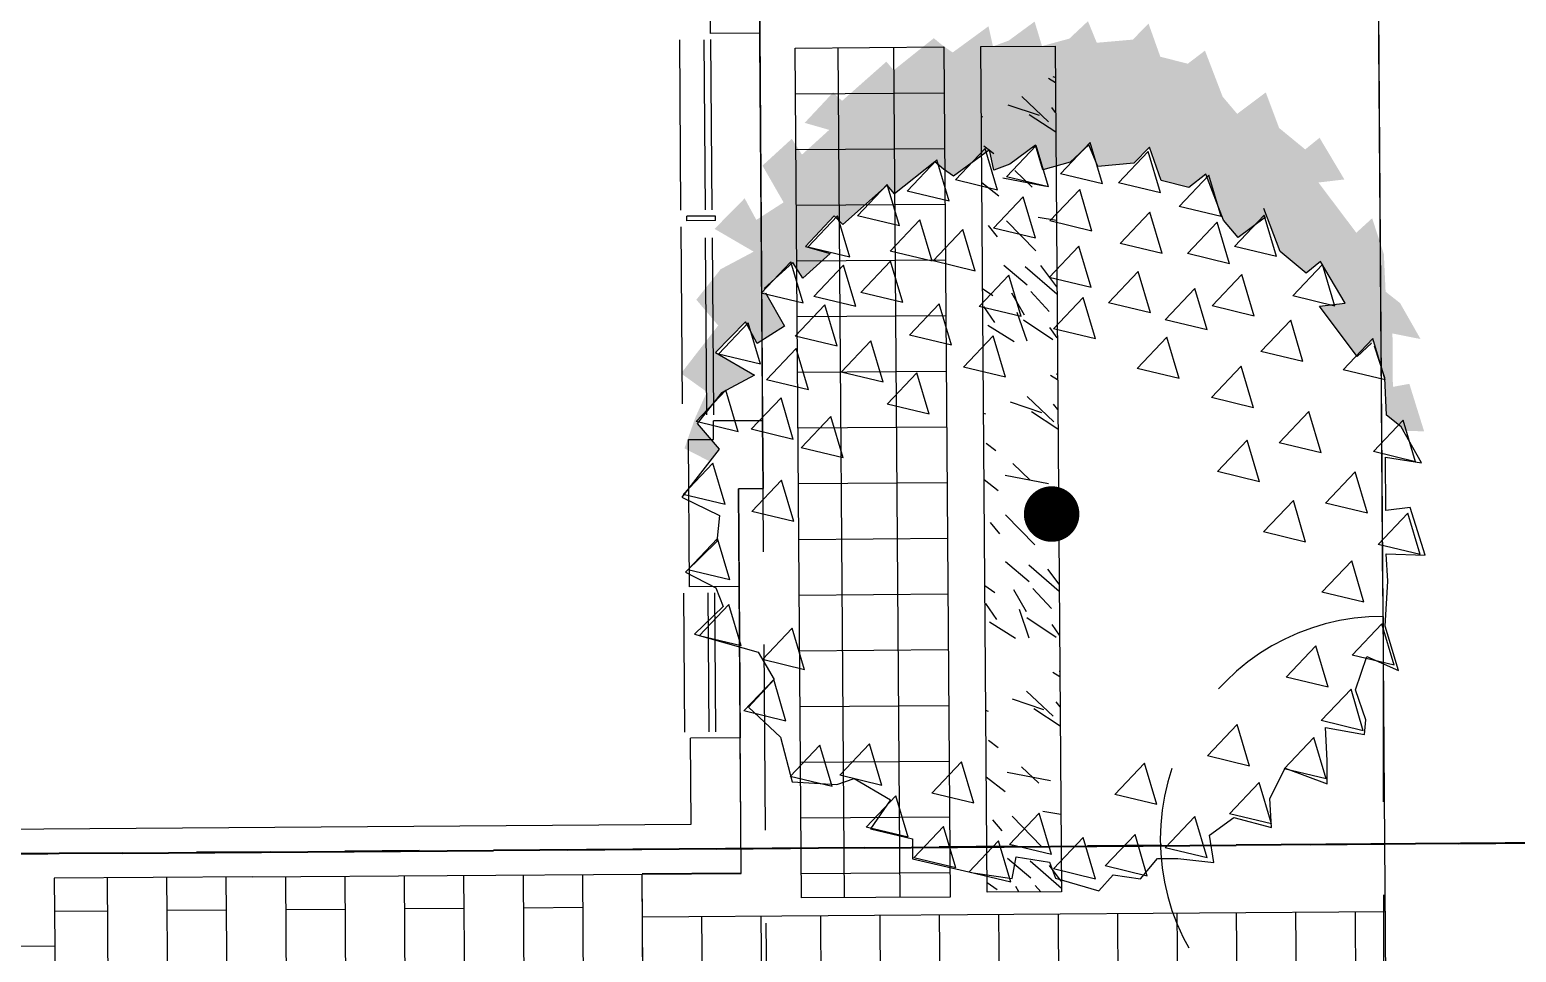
# Model space of a CAD drawing. Header units: feet. Extents: x 919634 to 928945, y 707022 to 708026.
# Drawn here: x 920767.68 to 920787.69, y 707432.88 to 707445.3 of the extents above; entities that cross this region are included whole.
import ezdxf

# ---------------------------------------------------------------- set-up
doc = ezdxf.new("R2010")
doc.units = ezdxf.units.FT
doc.header["$LTSCALE"] = 20
doc.header["$MEASUREMENT"] = 0
for name, pattern in [('HIDDEN2', [0.1875, 0.125, -0.0625]), ('Site Plan$0$HIDDEN2', [0.1875, 0.125, -0.0625]), ('Site Plan$0$PHANTOM2', [1.25, 0.625, -0.125, 0.125, -0.125, 0.125, -0.125])]:
    doc.linetypes.add(name, pattern=pattern)
for name, color, linetype in [('-u-site-utility clear zone', 252, 'HIDDEN2'), ('-u-site-xref', 7, 'Continuous'), ('LP-ANNO-LABL-SHRB', 2, 'Continuous'), ('LP-PATT-SHAR', 4, 'Continuous'), ('Site Plan$0$-u-site-bldg_interior', 252, 'Continuous'), ('Site Plan$0$SP-BLDG-ROOF ABOVE', 4, 'Site Plan$0$HIDDEN2'), ('Site Plan$0$SP-LOT PAVERS', 254, 'Continuous'), ('x-Villa6-LP Block$0$L-002', 253, 'Continuous'), ('x-Villa6-LP Block$0$LK-TREE-013M', 253, 'Continuous'), ('x-Villa6-LP Block$0$LK-TREE-050M', 253, 'Continuous'), ('x-Villa6-LP Block$0$LK-TREE-TRNK', 253, 'Continuous'), ('x-Villa6-LP Block$0$LP-PATT-SHAR', 253, 'Continuous'), ('x-Villa6-LP Block$0$LP-SHAR-BRDR-CONT', 253, 'Continuous'), ('x-Villa6-LP Block$0$LP-TREE', 253, 'Continuous')]:
    doc.layers.add(name, color=color, linetype=linetype)
for name, color, linetype, lineweight in [('Site Plan$0$SP-LOT LINES', 252, 'Site Plan$0$PHANTOM2', 40), ('Site Plan$0$SP-SIDEWALK', 2, 'Continuous', 25), ('SP-BUILDING-FOOTPRINT', 1, 'Continuous', 25)]:
    doc.layers.add(name, color=color, linetype=linetype, lineweight=lineweight)
doc.layers.add('x-Villa6-LP Block$0$LK-TREE-SHAD', color=253, linetype='Continuous', plot=False)
doc.layers.get('-u-site-xref').off()

# ---------------------------------------------------------------- blocks, each defined once
blk = doc.blocks.new('Site Plan')
at = {"layer": 'Site Plan$0$SP-LOT PAVERS', "extrusion": (7.49369476447442e-08, 5.42144940835011e-10, 0.9999999999999972)}
h = blk.add_hatch(dxfattribs=at)
h.set_pattern_fill('AR-B816', color=256, scale=0.1, angle=90.41450947818753)
h.set_pattern_definition([(90.41450947818744, (920784.488116951, 707355.9452311074), (-0.7999790645758793, -0.005787593653828087), []), (180.4145094781875, (920784.488116951, 707355.9452311074), (-0.7941914709220511, -0.8057666582297067), [0.8, -0.8])])
h.paths.add_polyline_path([(920775.9278774294, 707433.356966045), (920775.9237145875, 707433.9323668671), (920768.0072555449, 707433.8750938277), (920768.0499816461, 707427.9693601927), (920770.7165785279, 707427.9886521716), (920770.7214112872, 707427.3206480345), (920774.6379652458, 707427.3503375958), (920774.6331422512, 707428.0169868161), (920775.2997914716, 707428.0218098108), (920775.2949788242, 707428.6870287692), (920775.9616176974, 707428.6932820259), (920775.9568153976, 707429.3570707223), (920785.9565410856, 707429.429415551), (920785.9276031177, 707433.4293108738)])
at = {"layer": 'Site Plan$0$-u-site-bldg_interior', "extrusion": (7.493694764474419e-08, 5.421449408350157e-10, 0.9999999999999972)}
for p, q in [((920777.5084478662, 707445.2676373111, 2.078668061305971e-06), (920777.5462802991, 707440.0383216366, 2.078668061306022e-06)), ((920776.4258119445, 707445.1649463954, 2.159853166047826e-06), (920776.4423938018, 707442.8729508872, 2.159853166047849e-06)), ((920776.7539283577, 707445.1673202132, 2.135263836616844e-06), (920776.770510215, 707442.8753247049, 2.135263836616866e-06)), ((920776.8465045856, 707445.1679899727, 2.128326093570421e-06), (920776.8630864428, 707442.8759944644, 2.128326093570444e-06)), ((920776.911953078, 707442.7930124849, 2.124709165352305e-06), (920776.5263278288, 707442.7902226091, 2.153608256983105e-06)), ((920776.5267624918, 707442.7301421438, 2.153608256983105e-06), (920776.5263278288, 707442.7902226091, 2.153608256983105e-06)), ((920776.912387741, 707442.7329320196, 2.124709165352306e-06), (920776.5267624918, 707442.7301421438, 2.153608256983105e-06)), ((920776.912387741, 707442.7329320196, 2.124709165352306e-06), (920776.911953078, 707442.7930124849, 2.124709165352305e-06)), ((920776.4440342135, 707442.6462081169, 2.159853166047851e-06), (920776.4612715875, 707440.2636050507, 2.159853166047874e-06)), ((920776.7732343079, 707442.4987921824, 2.13526383661687e-06), (920776.7904716819, 707440.1161891161, 2.135263836616893e-06)), ((920776.8658105357, 707442.4994619419, 2.128326093570447e-06), (920776.8830479097, 707440.1168588756, 2.12832609357047e-06)), ((920777.5462802991, 707440.0383216366, 2.078668061306022e-06), (920776.8836507841, 707440.0335277232, 2.128326093570471e-06)), ((920776.479705097, 707437.7156654361, 2.159853167688018e-06), (920776.4932389434, 707435.8449753926, 2.159853167688036e-06)), ((920776.8078215102, 707437.7180392538, 2.135263838257036e-06), (920776.8213553566, 707435.8473492102, 2.135263838257054e-06)), ((920776.9003977381, 707437.7187090133, 2.128326095210613e-06), (920776.9139315845, 707435.8480189698, 2.128326095210631e-06)), ((920777.2290826169, 707437.8044224578, 2.103648984543711e-06), (920777.2438221908, 707435.7670701091, 2.103648986131506e-06)), ((920777.2438221818, 707435.767070109, 2.103648986803257e-06), (920776.5771730506, 707435.7622471149, 2.153608252612431e-06)), ((920776.585553723, 707434.6038410123, 2.153608254610246e-06), (920776.5771730506, 707435.7622471149, 2.153608252612431e-06)), ((920777.2522029546, 707434.6086640072, 2.103648981280952e-06), (920777.2438221818, 707435.767070109, 2.103648986803257e-06)), ((920733.5866800246, 707434.2927578609, 5.375981253886083e-06), (920776.585553723, 707434.6038410123, 2.153608254610246e-06)), ((920777.2570118096, 707433.9439735966, 2.10364897890802e-06), (920777.2522029546, 707434.6086640072, 2.103648981280952e-06)), ((920770.673852443, 707433.8943858002, 2.596997731478458e-06), (920768.0072555473, 707433.8750938278, 2.796834822483764e-06)), ((920768.0072555473, 707433.8750938278, 2.796834822483764e-06), (920768.0138298864, 707432.9663683757, 2.796834822483772e-06)), ((920770.673852443, 707433.8943858002, 2.596997731478458e-06), (920775.9237145903, 707433.932366867, 2.203568495365477e-06)), ((920777.2570118096, 707433.9439735966, 2.10364897890802e-06), (920775.9237004054, 707433.9343275133, 2.203568495374201e-06)), ((920775.9237004054, 707433.9343275133, 2.203568495374201e-06), (920777.2570118096, 707433.9439735966, 2.10364897890802e-06)), ((920775.9616176998, 707428.6932820262, 2.203568495365528e-06), (920775.9237145903, 707433.932366867, 2.203568495365477e-06)), ((920767.3471806658, 707432.961545381, 2.846794094984282e-06), (920768.0138298864, 707432.9663683757, 2.796834822483772e-06)), ((920768.0138298864, 707432.9663683757, 2.796834822483772e-06), (920768.0379448599, 707429.6331222733, 2.796834822483805e-06))]:
    blk.add_line(p, q, dxfattribs=at)
for points, elevation in [([(920777.5048428902, 707445.7659279131), (920777.5085312239, 707445.2561150388), (920776.8459017089, 707445.2513211253), (920776.8421300153, 707445.772656272), (920771.9215562422, 707445.7370574885)], 0.0693858724838443), ([(920777.2195643554, 707439.1200667194), (920777.5529061314, 707439.1224783135), (920777.5462802968, 707440.0383216366)], 0.06938587248384431)]:
    blk.add_lwpolyline(points, dxfattribs=dict(at, elevation=elevation))
at = {"layer": 'Site Plan$0$-u-site-bldg_interior', "extrusion": (7.493694764474419e-08, 5.421449408350157e-10, 0.9999999999999972), "elevation": 0.06938587248384435}
blk.add_lwpolyline([(920777.5462802968, 707440.0383216366), (920777.5529061214, 707439.1224797005), (920777.2195643454, 707439.1200681052), (920777.2290826145, 707437.8044224578), (920776.562433394, 707437.799599463), (920776.5480921458, 707439.7818930001), (920776.8854536213, 707439.7843336754), (920776.8836507818, 707440.0335277232)], close=True, dxfattribs=at)
at = {"layer": 'Site Plan$0$SP-BLDG-ROOF ABOVE', "extrusion": (7.493694764474419e-08, 5.421449408350157e-10, 0.9999999999999972), "elevation": 0.06938587248384431}
blk.add_lwpolyline([(920770.7239279521, 707426.9727920945), (920777.6404154953, 707427.0228306783), (920777.552894604, 707439.1202384891)], dxfattribs=at)
at = {"layer": 'Site Plan$0$SP-LOT LINES', "ltscale": 0.4, "extrusion": (7.493694764474419e-08, 5.421449408350157e-10, 0.9999999999999972)}
for p, q in [((920808.9212452612, 707434.5044352938, 3.660344581592699e-07), (920718.9228054241, 707433.8533252558, 7.518793828608943e-06)), ((920718.9228247951, 707433.8533263665, 7.518792376405715e-06), (920808.9212646321, 707434.5044364047, 3.660330059560412e-07))]:
    blk.add_line(p, q, dxfattribs=at)
at = {"layer": 'Site Plan$0$SP-SIDEWALK'}
for p, q in [((920785.8787027549, 707440.3389931382), (920785.6726374287, 707469.0984911781)), ((920785.8978110013, 707437.6721515507), (920785.8787027549, 707440.3389931377))]:
    blk.add_line(p, q, dxfattribs=at)
at = {"layer": 'Site Plan$0$SP-SIDEWALK', "extrusion": (7.493694764474419e-08, 5.421449408350157e-10, 0.9999999999999972)}
blk.add_line((920775.927877432, 707433.356966045, 2.203568495356759e-06), (920785.9284214918, 707433.4293167944, 1.45411902413788e-06), dxfattribs=at)
at = {"layer": 'Site Plan$0$SP-SIDEWALK', "extrusion": (7.493694764474419e-08, 5.421449408350098e-10, 0.9999999999999972), "elevation": 0.06939971881061716}
blk.add_lwpolyline([(920785.7848719062, 707453.004206562), (920786.6071925086, 707339.3405138953)], dxfattribs=at)
at = {"layer": 'Site Plan$0$SP-SIDEWALK', "extrusion": (7.493694764474419e-08, 5.421449408350157e-10, 0.9999999999999972), "elevation": 0.06938587248384431}
blk.add_lwpolyline([(920785.7868032975, 707453.0042205348), (920786.6091239, 707339.3405278681)], dxfattribs=at)
blk = doc.blocks.new('x-Villa6-LP Block$0$TREE-EVGR-001')
at = {"layer": 'x-Villa6-LP Block$0$LK-TREE-SHAD'}
blk.add_hatch(color=256, dxfattribs=at).paths.add_polyline_path([(0.1089706438699523, -0.4757895270687129), (0.1079324849648344, -0.5039278319806328), (0.1722425849569049, -0.4844509835266706), (0.1683450062939187, -0.4621619195394686), (0.2404502679496829, -0.4621619195394686), (0.2326551019482395, -0.5000324628521611), (0.2813748786129224, -0.4727648733296661), (0.29696520194031, -0.4532880220641289), (0.3476337679364576, -0.4513403360940913), (0.396264019304823, -0.4358758569983934), (0.3768656295975177, -0.4143343223446152), (0.4450733125903241, -0.3636945124281112), (0.4489708955910316, -0.3987528430191389), (0.5054858295816587, -0.3656421955865525), (0.4898955019165214, -0.3461653471325974), (0.5191273679153312, -0.3111070165415697), (0.5672549638759108, -0.2934702439136743), (0.5386152742434547, -0.2546241515265422), (0.5620007679100354, -0.2351473002610049), (0.624362074232863, -0.2117750798669817), (0.6068229572362327, -0.1884028594729728), (0.6165669125691693, -0.1513968457234967), (0.6613891018953666, -0.1358153635864312), (0.6399524018980287, -0.1143908291624314), (0.6360548188972928, -0.06569870240437581), (0.6652866848961025, -0.0540125922073571), (0.6419011912295218, -0.02869268865489971), (0.6321572402343065, 0.008313327906165568), (0.6652866848961025, 0.01805175213314669), (0.6399524018980287, 0.05311008272417439), (0.6321572402343065, 0.07453461714816001), (0.6594403125638735, 0.08037767224666226), (0.624362074232863, 0.1290697990047249), (0.6341060295657996, 0.1427035923601849), (0.6438499848987362, 0.1543897025571965), (0.600976584904032, 0.2089248844137614), (0.6126693295684618, 0.2186633086407426), (0.5600519742407926, 0.2790415455958168), (0.5717447189052223, 0.2907276557928284), (0.5308201125797325, 0.329681355512335), (0.5210761572468243, 0.2965707108913307), (0.4879467125850283, 0.3335767246408068), (0.5093834125823946, 0.3472105208078489), (0.4734964548200651, 0.3870622876876126), (0.4236366125929578, 0.3588966310048534), (0.4002511232641268, 0.3959026447543295), (0.4294829849251585, 0.4114841268913949), (0.3885583742619474, 0.4523855097693499), (0.3573777232693942, 0.3997980166943904), (0.3339922296028135, 0.4445947715123992), (0.2930676232773237, 0.4777054161333965), (0.2579893849463133, 0.448490140640871), (0.1936792849542428, 0.4991299505573892), (0.1683450062939187, 0.4644221308886216), (0.1332667679629083, 0.4805573219530999), (0.09234215729966877, 0.4952345814289103), (0.07460491585158024, 0.4613917906249796), (0.0909893849463117, 0.448490140640871), (0.1260676232773221, 0.4777054161333965), (0.1669922296028119, 0.4445947715123992), (0.1903777232693926, 0.3997980166943904), (0.2215583742619458, 0.4523855097693499), (0.2624829849251853, 0.4114841268913949), (0.2332511232641252, 0.3959026447543295), (0.2566366125929562, 0.3588966310048534), (0.3064964548200635, 0.3870622876876126), (0.342383412582393, 0.3472105208078489), (0.3209467125850267, 0.3335767246408068), (0.3540761572468227, 0.2965707108913307), (0.3638201125797593, 0.329681355512335), (0.4047447189052207, 0.2907276557928284), (0.3930519742408194, 0.2790415455958168), (0.4456693295684602, 0.2186633086407426), (0.4339765849040305, 0.2089248844137614), (0.4768499848987346, 0.1543897025571965), (0.4671060295657981, 0.1427035923601849), (0.4573620742328615, 0.1290697990047249), (0.4924403125638719, 0.08037767224666226), (0.4651572402343049, 0.07453461714816001), (0.4729524018980271, 0.05311008272417439), (0.498286684896101, 0.01805175213314669), (0.4651572402343049, 0.008313327906165568), (0.4749011912295202, -0.02869268865489971), (0.498286684896101, -0.0540125922073571), (0.4690548188972912, -0.06569870240437581), (0.4729524018980271, -0.1143908291624314), (0.494389101895365, -0.1358153635864312), (0.4495669125691677, -0.1513968457234967), (0.4398229572362311, -0.1884028594729728), (0.4573620742328615, -0.2117750798669817), (0.3950007679100338, -0.2351473002610049), (0.3716152742434531, -0.2546241515265422), (0.4002549638759092, -0.2934702439136743), (0.3521273679153296, -0.3111070165415697), (0.3228955019165198, -0.3461653471325974), (0.3384858295816571, -0.3656421955865525), (0.2819708955910301, -0.3987528430191389), (0.2780733125903225, -0.3636945124281112), (0.2098656295975161, -0.4143343223446152), (0.2292640193048214, -0.4358758569983934), (0.1806337679364844, -0.4513403360940913), (0.1299652019403084, -0.4532880220641289), (0.1143748786128924, -0.4727648733296661)])
at = {"layer": 'x-Villa6-LP Block$0$LK-TREE-013M'}
for p, q in [((-0.08579755074086393, 0.4354452148689205), (-0.07176636530692804, 0.4920659143797508)), ((-0.02974699386746238, 0.4516042015933337), (-0.07176636530692804, 0.4920659143797508)), ((0.01608767338453276, 0.4409001615718182), (0.03011885881846865, 0.4975208610826485)), ((0.07213823025793431, 0.4570591482962385), (0.03011885881846865, 0.4975208610826485)), ((-0.1749471218505789, 0.4208986820327283), (-0.160915936416643, 0.4775193815435586)), ((-0.1188965649771774, 0.4370576687571415), (-0.160915936416643, 0.4775193815435586)), ((0.1143341395054449, 0.4227169976003609), (0.1283653249393808, 0.4793376971111911)), ((0.1703846963788465, 0.4388759843247811), (0.1283653249393808, 0.4793376971111911)), ((-0.08579755074086393, 0.4354452148689205), (-0.02974699386746238, 0.4516042015933337)), ((0.01608767338453276, 0.4409001615718182), (0.07213823025793431, 0.4570591482962385)), ((0.205303089617388, 0.3918056246554613), (0.2193342750513523, 0.4484263241662916)), ((0.2613536464907895, 0.4079646113798816), (0.2193342750513523, 0.4484263241662916)), ((-0.1749471218505789, 0.4208986820327283), (-0.1188965649771774, 0.4370576687571415)), ((0.1143341395054449, 0.4227169976003609), (0.1703846963788465, 0.4388759843247811)), ((-0.2768323459759756, 0.3608942434154443), (-0.2628011605420113, 0.4175149429262746)), ((-0.2207817891025741, 0.3770532301398575), (-0.2628011605420113, 0.4175149429262746)), ((-0.007564253644574137, 0.3481660261468846), (0.006466931789361752, 0.4047867256577149)), ((0.04848630322882741, 0.3643250128713049), (0.006466931789361752, 0.4047867256577149)), ((0.1034178654920197, 0.3481660261468846), (0.1174490509259556, 0.4047867256577149)), ((0.1594684223653928, 0.3643250128713049), (0.1174490509259556, 0.4047867256577149)), ((0.205303089617388, 0.3918056246554613), (0.2613536464907895, 0.4079646113798816)), ((-0.207695943890883, 0.3354378171734425), (-0.1936647584569471, 0.3920585166842798)), ((-0.1516453870174814, 0.3515968038978627), (-0.1936647584569471, 0.3920585166842798)), ((0.1701956033239185, 0.3271660389251565), (0.1842267887578544, 0.3837867384359868)), ((0.22624616019732, 0.3433250256495768), (0.1842267887578544, 0.3837867384359868)), ((0.2871751447181623, 0.3336195016058099), (0.3012063301520982, 0.3902402011166473)), ((0.3432257015915638, 0.3497784883302302), (0.3012063301520982, 0.3902402011166473)), ((-0.2768323459759756, 0.3608942434154443), (-0.2207817891025741, 0.3770532301398575)), ((-0.007564253644574137, 0.3481660261468846), (0.04848630322882741, 0.3643250128713049)), ((0.1034178654920197, 0.3481660261468846), (0.1594684223653928, 0.3643250128713049)), ((-0.3659819170856906, 0.2990714892305277), (-0.3519507316517547, 0.355692188741358)), ((-0.3099313602122891, 0.3152304759549409), (-0.3519507316517547, 0.355692188741358)), ((-0.207695943890883, 0.3354378171734425), (-0.1516453870174814, 0.3515968038978627)), ((0.1701956033239185, 0.3271660389251565), (0.22624616019732, 0.3433250256495768)), ((0.2289550166464949, 0.2881615875296006), (0.2429862020804592, 0.3447822870404309)), ((0.2850055735198964, 0.3043205742540209), (0.2429862020804592, 0.3447822870404309)), ((0.2871751447181623, 0.3336195016058099), (0.3432257015915638, 0.3497784883302302)), ((0.07794655946065632, 0.2808883252590633), (0.0919777448945922, 0.3375090247699006)), ((0.1339971163340579, 0.2970473119834764), (0.0919777448945922, 0.3375090247699006)), ((0.3490340307942859, 0.2699784235581433), (0.3630652162282217, 0.3265991230689735)), ((0.4050845876676874, 0.2861374102825565), (0.3630652162282217, 0.3265991230689735)), ((-0.3659819170856906, 0.2990714892305277), (-0.3099313602122891, 0.3152304759549409)), ((0.2289550166464949, 0.2881615875296006), (0.2850055735198964, 0.3043205742540209)), ((0.2823669751465161, 0.262489606945266), (0.2963981605804804, 0.3191103064560963)), ((0.3384175320199176, 0.2786485936696792), (0.2963981605804804, 0.3191103064560963)), ((-0.3647756345556559, 0.2323072228889984), (-0.35074444912172, 0.2889279223998358)), ((-0.3087250776822543, 0.2484662096134116), (-0.35074444912172, 0.2889279223998358)), ((0.07794655946065632, 0.2808883252590633), (0.1339971163340579, 0.2970473119834764)), ((0.179831783586053, 0.2263388333446841), (0.1938629690199889, 0.2829595328555143)), ((0.2358823404594546, 0.2424978200691044), (0.1938629690199889, 0.2829595328555143)), ((0.3490340307942859, 0.2699784235581433), (0.4050845876676874, 0.2861374102825565)), ((0.2823669751465161, 0.262489606945266), (0.3384175320199176, 0.2786485936696792)), ((-0.4351183191707548, 0.1972457676722996), (-0.4210871337368189, 0.2538664671831299)), ((-0.3790677622973817, 0.2134047543967128), (-0.4210871337368189, 0.2538664671831299)), ((-0.3647756345556559, 0.2323072228889984), (-0.3087250776822543, 0.2484662096134116)), ((0.179831783586053, 0.2263388333446841), (0.2358823404594546, 0.2424978200691044)), ((0.2871751447181623, 0.1990640832399322), (0.3012063301520982, 0.2556847827507625)), ((0.3432257015915638, 0.2152230699643525), (0.3012063301520982, 0.2556847827507625)), ((0.3908797478457871, 0.2027007226703148), (0.4049109332797229, 0.2593214221811593)), ((0.4469303047191886, 0.2188597093947351), (0.4049109332797229, 0.2593214221811593)), ((0.1361666875323237, 0.1645160791597675), (0.1501978729662596, 0.2211367786705978)), ((0.1922172444057253, 0.1806750658841807), (0.1501978729662596, 0.2211367786705978)), ((-0.4351183191707548, 0.1972457676722996), (-0.3790677622973817, 0.2134047543967128)), ((0.2871751447181623, 0.1990640832399322), (0.3432257015915638, 0.2152230699643525)), ((0.3427669659111814, 0.1590072464141628), (0.3567981513451173, 0.2156279459250001)), ((0.3988175227845829, 0.175166233138583), (0.3567981513451173, 0.2156279459250001)), ((0.3908797478457871, 0.2027007226703148), (0.4469303047191886, 0.2188597093947351)), ((-0.4769470063782535, 0.133136656281394), (-0.4629158209443176, 0.1897573557922243)), ((-0.4208964495048519, 0.1492956430058143), (-0.4629158209443176, 0.1897573557922243)), ((0.2289550166464949, 0.1336046979197505), (0.2429862020804592, 0.1902253974305808)), ((0.2850055735198964, 0.1497636846441637), (0.2429862020804592, 0.1902253974305808)), ((0.4236285698860911, 0.1354230134873831), (0.437659755320027, 0.1920437129982133)), ((0.4796791267594926, 0.1515820002117962), (0.437659755320027, 0.1920437129982133)), ((-0.3896338441147975, 0.1081482716777487), (-0.3756026586808616, 0.1647689711885789)), ((-0.333583287241396, 0.1243072584021689), (-0.3756026586808616, 0.1647689711885789)), ((0.1361666875323237, 0.1645160791597675), (0.1922172444057253, 0.1806750658841807)), ((0.3427669659111814, 0.1590072464141628), (0.3988175227845829, 0.175166233138583)), ((-0.4769470063782535, 0.133136656281394), (-0.4208964495048519, 0.1492956430058143)), ((0.2289550166464949, 0.1336046979197505), (0.2850055735198964, 0.1497636846441637)), ((0.3290208617696635, 0.1008750011120867), (0.3430520472035994, 0.1574957006229312)), ((0.385071418643065, 0.117033987836507), (0.3430520472035994, 0.1574957006229312)), ((0.4236285698860911, 0.1354230134873831), (0.4796791267594926, 0.1515820002117962)), ((-0.3896338441147975, 0.1081482716777487), (-0.333583287241396, 0.1243072584021689)), ((0.4381836019040009, 0.06996362816719426), (0.4522147873379367, 0.1265843276780316)), ((0.4942341587774024, 0.08612261489160744), (0.4522147873379367, 0.1265843276780316)), ((-0.4969772052469068, 0.05905372646627427), (-0.4829460198129709, 0.1156744259771045)), ((-0.4409266483735053, 0.07521271319068745), (-0.4829460198129709, 0.1156744259771045)), ((0.1852899205927656, 0.06087204203390684), (0.1993211060267015, 0.1174927415447371)), ((0.2413404774661672, 0.07703102875832002), (0.1993211060267015, 0.1174927415447371)), ((0.3290208617696635, 0.1008750011120867), (0.385071418643065, 0.117033987836507)), ((0.2671619756935399, 0.03905224692717013), (0.2811931611274758, 0.0956729464380146)), ((0.3232125325669415, 0.05521123365159042), (0.2811931611274758, 0.0956729464380146)), ((0.4381836019040009, 0.06996362816719426), (0.4942341587774024, 0.08612261489160744)), ((-0.4969772052469068, 0.05905372646627427), (-0.4409266483735053, 0.07521271319068745)), ((-0.4596898562604395, 0.003783748969567569), (-0.4456586708265036, 0.06040444848039783)), ((-0.4036392993870379, 0.01994273569398075), (-0.4456586708265036, 0.06040444848039783)), ((0.1852899205927656, 0.06087204203390684), (0.2413404774661672, 0.07703102875832002)), ((0.3726859578233928, 0.0190507673880802), (0.3867171432573286, 0.07567146689891047)), ((0.4287365146967943, 0.03520975411250049), (0.3867171432573286, 0.07567146689891047)), ((0.2671619756935399, 0.03905224692717013), (0.3232125325669415, 0.05521123365159042)), ((0.4418223599084854, 0.0008676034166228419), (0.4558535453424213, 0.05748830292745311)), ((0.4978729167818869, 0.01702659014103602), (0.4558535453424213, 0.05748830292745311)), ((0.3726859578233928, 0.0190507673880802), (0.4287365146967943, 0.03520975411250049)), ((-0.4933384472424223, -0.05550020406539602), (-0.4793072618084864, 0.001120495445434244)), ((-0.4372878903690207, -0.03934121734097573), (-0.4793072618084864, 0.001120495445434244)), ((-0.4596898562604395, 0.003783748969567569), (-0.4036392993870379, 0.01994273569398075)), ((0.3053689347405566, -0.05550020406539602), (0.3194001201744925, 0.001120495445434244)), ((0.3614194916139581, -0.03934121734097573), (0.3194001201744925, 0.001120495445434244)), ((0.4418223599084854, 0.0008676034166228419), (0.4978729167818869, 0.01702659014103602)), ((0.236232532655464, -0.06095515076829372), (0.2502637180893998, -0.004334451257463456)), ((0.2922830895288655, -0.04479616404388054), (0.2502637180893998, -0.004334451257463456)), ((0.3817828528345899, -0.05731851963302859), (0.3958140382685258, -0.0006978201221983227)), ((0.4378334097079914, -0.0411595329086083), (0.3958140382685258, -0.0006978201221983227)), ((0.4454611179129699, -0.07186505246922081), (0.4594923033469058, -0.01524435295839055)), ((0.5015116747863715, -0.05570606574480053), (0.4594923033469058, -0.01524435295839055)), ((-0.4933384472424223, -0.05550020406539602), (-0.4372878903690207, -0.03934121734097573)), ((0.3053689347405566, -0.05550020406539602), (0.3614194916139581, -0.03934121734097573)), ((0.236232532655464, -0.06095515076829372), (0.2922830895288655, -0.04479616404388054)), ((0.3817828528345899, -0.05731851963302859), (0.4378334097079914, -0.0411595329086083)), ((0.4454611179129699, -0.07186505246922081), (0.5015116747863715, -0.05570606574480053)), ((-0.4898898862905128, -0.1255692016943044), (-0.4758587008565769, -0.06894850218347415)), ((-0.4338393294171112, -0.1094102149698841), (-0.4758587008565769, -0.06894850218347415)), ((0.2708007336979961, -0.1355061222217699), (0.2848319191319604, -0.07888542271093968)), ((0.3268512905713976, -0.1193471354973568), (0.2848319191319604, -0.07888542271093968)), ((-0.3932726021192536, -0.1391427616521668), (-0.3792414166853462, -0.0825220621413294)), ((-0.3372220452458805, -0.1229837749277465), (-0.3792414166853462, -0.0825220621413294)), ((0.3508534097965423, -0.1518709706255947), (0.3648845952304782, -0.09525027111476447)), ((0.4069039666699155, -0.1357119839011816), (0.3648845952304782, -0.09525027111476447)), ((0.4327254648972882, -0.1500526550579622), (0.4467566503312241, -0.0934319555471319)), ((0.4887760217706898, -0.133893668333549), (0.4467566503312241, -0.0934319555471319)), ((-0.4898898862905128, -0.1255692016943044), (-0.4338393294171112, -0.1094102149698841)), ((0.1816511625882811, -0.1736907657323314), (0.1956823480222454, -0.1170700662214941)), ((0.2377017194616826, -0.1575317790079112), (0.1956823480222454, -0.1170700662214941)), ((0.2708007336979961, -0.1355061222217699), (0.3268512905713976, -0.1193471354973568)), ((-0.3932726021192536, -0.1391427616521668), (-0.3372220452458805, -0.1229837749277465)), ((0.3508534097965423, -0.1518709706255947), (0.4069039666699155, -0.1357119839011816)), ((0.4327254648972882, -0.1500526550579622), (0.4887760217706898, -0.133893668333549)), ((-0.4660477622088308, -0.206420462539981), (-0.4520165767748949, -0.1497997630291508)), ((-0.4099972053354293, -0.1902614758155607), (-0.4520165767748949, -0.1497997630291508)), ((0.1816511625882811, -0.1736907657323314), (0.2377017194616826, -0.1575317790079112)), ((0.2471488066688892, -0.2118754092428787), (0.2611799921028251, -0.1552547097320485)), ((0.3031993635422907, -0.1957164225184655), (0.2611799921028251, -0.1552547097320485)), ((0.3999766428569842, -0.2318768970771004), (0.4140078282909201, -0.1752561975662701)), ((0.4560271997303857, -0.2157179103526801), (0.4140078282909201, -0.1752561975662701)), ((-0.4660477622088308, -0.206420462539981), (-0.4099972053354293, -0.1902614758155607)), ((0.2471488066688892, -0.2118754092428787), (0.3031993635422907, -0.1957164225184655)), ((0.3362983777786042, -0.2427867904829029), (0.3503295632125685, -0.1861660909720655)), ((0.3923489346520057, -0.2266278037584897), (0.3503295632125685, -0.1861660909720655)), ((-0.3423299900565837, -0.2646065855896325), (-0.3282988046226194, -0.2079858860788022)), ((-0.2862794331831822, -0.2484475988652122), (-0.3282988046226194, -0.2079858860788022)), ((0.1416248245390364, -0.273698171722927), (0.1556560099729722, -0.2170774722120825)), ((0.1976753814124379, -0.2575391849985067), (0.1556560099729722, -0.2170774722120825)), ((0.2653425966912835, -0.2755164872905596), (0.2793737821252193, -0.2188957877797222)), ((0.321393153564685, -0.2593575005661393), (0.2793737821252193, -0.2188957877797222)), ((0.3999766428569842, -0.2318768970771004), (0.4560271997303857, -0.2157179103526801)), ((-0.4205632871528451, -0.2936996512620169), (-0.4065321017189092, -0.2370789517511867)), ((-0.364512730279472, -0.2775406645375966), (-0.4065321017189092, -0.2370789517511867)), ((0.04155897941589615, -0.2809714339934573), (0.05559016484980361, -0.224350734482627)), ((0.09760953628926927, -0.264812447269037), (0.05559016484980361, -0.224350734482627)), ((0.3362983777786042, -0.2427867904829029), (0.3923489346520057, -0.2266278037584897)), ((-0.3423299900565837, -0.2646065855896325), (-0.2862794331831822, -0.2484475988652122)), ((0.1416248245390364, -0.273698171722927), (0.1976753814124379, -0.2575391849985067)), ((0.2653425966912835, -0.2755164872905596), (0.321393153564685, -0.2593575005661393)), ((0.3453952727898013, -0.3064278685305766), (0.3594264582237372, -0.2498071690197463)), ((0.4014458296632029, -0.2902688818061563), (0.3594264582237372, -0.2498071690197463)), ((-0.4205632871528451, -0.2936996512620169), (-0.364512730279472, -0.2775406645375966)), ((0.04155897941589615, -0.2809714339934573), (0.09760953628926927, -0.264812447269037)), ((-0.04031307568487819, -0.3427941881783738), (-0.0262818902509423, -0.2861734886675436)), ((0.01573748118852336, -0.3266352014539535), (-0.0262818902509423, -0.2861734886675436)), ((0.2034837106151599, -0.3409758726107412), (0.2175148960490958, -0.284355173099911)), ((0.2595342674885615, -0.324816885886321), (0.2175148960490958, -0.284355173099911)), ((0.3453952727898013, -0.3064278685305766), (0.4014458296632029, -0.2902688818061563)), ((-0.360523780078978, -0.3682506227154931), (-0.3464925946450137, -0.3116299232046629)), ((-0.3044732232055765, -0.3520916359910728), (-0.3464925946450137, -0.3116299232046629)), ((-0.2368060079267025, -0.3718872538507583), (-0.2227748224927666, -0.315266554339928)), ((-0.1807554510533009, -0.3557282671263451), (-0.2227748224927666, -0.315266554339928)), ((0.0797659384629128, -0.364613991580228), (0.09379712389684869, -0.3079932920693906)), ((0.1358164953362859, -0.3484550048558077), (0.09379712389684869, -0.3079932920693906)), ((-0.04031307568487819, -0.3427941881783738), (0.01573748118852336, -0.3266352014539535)), ((0.2034837106151599, -0.3409758726107412), (0.2595342674885615, -0.324816885886321)), ((0.2780782497069652, -0.3846154711193179), (0.292109435140901, -0.3279947716084877)), ((0.3341288065803667, -0.3684564843948976), (0.292109435140901, -0.3279947716084877)), ((-0.360523780078978, -0.3682506227154931), (-0.3044732232055765, -0.3520916359910728)), ((-0.2368060079267025, -0.3718872538507583), (-0.1807554510533009, -0.3557282671263451)), ((0.0797659384629128, -0.364613991580228), (0.1358164953362859, -0.3484550048558077)), ((-0.2957471033798527, -0.4187691509456783), (-0.2817159179459168, -0.3621484514348481)), ((-0.2396965465064511, -0.4026101642212581), (-0.2817159179459168, -0.3621484514348481)), ((-0.1221851307856525, -0.4209817990622398), (-0.1081539453516882, -0.3643610995514024)), ((-0.06613457391225097, -0.4048228123378266), (-0.1081539453516882, -0.3643610995514024)), ((-0.002106116637861533, -0.4264367457651446), (0.01192506879607436, -0.3698160462543072)), ((0.05394444023554001, -0.4102777590407243), (0.01192506879607436, -0.3698160462543072)), ((0.2780782497069652, -0.3846154711193179), (0.3341288065803667, -0.3684564843948976)), ((0.1780124045838249, -0.4518931720071393), (0.1920435900177608, -0.3952724724963019)), ((0.2340629614571981, -0.4357341852827261), (0.1920435900177608, -0.3952724724963019)), ((-0.2957471033798527, -0.4187691509456783), (-0.2396965465064511, -0.4026101642212581)), ((-0.207695943890883, -0.4609847581404267), (-0.1936647584569471, -0.4043640586295965)), ((-0.1516453870174814, -0.4448257714160135), (-0.1936647584569471, -0.4043640586295965)), ((-0.1221851307856525, -0.4209817990622398), (-0.06613457391225097, -0.4048228123378266)), ((-0.002106116637861533, -0.4264367457651446), (0.05394444023554001, -0.4102777590407243)), ((-0.05850686570727248, -0.4973510860833557), (-0.04447568027333659, -0.4407303865725112)), ((-0.002456308833870935, -0.4811920993589354), (-0.04447568027333659, -0.4407303865725112)), ((0.06703028544723111, -0.4918961310853263), (0.081061470881167, -0.435275431574496)), ((0.1230808423206327, -0.475737144360906), (0.081061470881167, -0.435275431574496)), ((0.1780124045838249, -0.4518931720071393), (0.2340629614571981, -0.4357341852827261)), ((-0.207695943890883, -0.4609847581404267), (-0.1516453870174814, -0.4448257714160135)), ((-0.05850686570727248, -0.4973510860833557), (-0.002456308833870935, -0.4811920993589354)), ((0.06703028544723111, -0.4918961310853263), (0.1230808423206327, -0.475737144360906))]:
    blk.add_line(p, q, dxfattribs=at)
at = {"layer": 'x-Villa6-LP Block$0$LK-TREE-050M'}
for points in [[(0.3014588019191535, 0.384216534557325), (0.2566366125929562, 0.3588966310048534), (0.2332511232641252, 0.3959026447543295), (0.2624829849251853, 0.4114841268913949), (0.2215583742619458, 0.4523855097693499), (0.1903777232693926, 0.3997980166943904), (0.1669922296028119, 0.4445947715123992), (0.1260676232773221, 0.4777054161333965), (0.0909893849463117, 0.448490140640871), (0.02667928495424121, 0.4991299505573892), (0.001345006293917095, 0.448490140640871), (-0.03373323203709333, 0.4523855097693499), (-0.0746578427003044, 0.4952345814289103), (-0.0960945426976707, 0.4543331957393804), (-0.1214288213580232, 0.4445947715123992), (-0.1584558490205268, 0.4835484712318987), (-0.1837901320186006, 0.3978503307243599), (-0.2208171596811042, 0.3764257963003672), (-0.2578441873435793, 0.4114841268913949), (-0.2987687936690691, 0.3686350552318345), (-0.359181310660432, 0.3530535759063511), (-0.3630788936611395, 0.2926753389512768), (-0.3552837319974458, 0.2693031185572607), (-0.3845155936585058, 0.220610994610773), (-0.4234914106525025, 0.247878584133268), (-0.4371329489861466, 0.1913957191182476), (-0.4644160213157136, 0.1913957191182476), (-0.4839039319815868, 0.1095929477391877), (-0.4916990936452805, 0.05700545185264616), (-0.4624672319842205, 0.05116239675413681), (-0.4702623936479426, 0.006365641936127986), (-0.4916990936452805, -0.001425099132404739), (-0.5092382106419393, -0.05985564730586646), (-0.487801510644573, -0.07933249857140368), (-0.4936478829767736, -0.116338515132469), (-0.4663648106472067, -0.1397107355264779), (-0.4663648106472067, -0.1669783250489729), (-0.4722111829794073, -0.2156704489954677), (-0.4351841596546535, -0.2098273938969584), (-0.4117986659880728, -0.2429380413295377), (-0.4254402043217169, -0.2935778512460558), (-0.3864643873277203, -0.2916301652760183), (-0.3455397766645092, -0.313054699700011), (-0.3669764766618755, -0.3695375675266064), (-0.3357958213315726, -0.3695375675266064), (-0.2909736320053753, -0.367589881556583), (-0.3007175873383119, -0.4201773774431246), (-0.2812296766724387, -0.422125060601573), (-0.2403050660092276, -0.4084912672461201), (-0.1954828766830303, -0.4240727465715963), (-0.2149707873488751, -0.4669218182311567), (-0.1545582660197908, -0.4493926529356429), (-0.0941457490284563, -0.4532880220641289), (-0.05711872136595275, -0.4513403360940913), (-0.05906751503516716, -0.5039278319806328), (0.005242584956903329, -0.4844509835266706), (0.001345006293917095, -0.4513403360940913), (0.07345026794968135, -0.4513403360940913), (0.06565510194823787, -0.5000324628521611), (0.1143748786128924, -0.4727648733296661), (0.1299652019403084, -0.4532880220641289), (0.1806337679364844, -0.4513403360940913), (0.2235071679311886, -0.4377065427386384)], [(0.39889834657302, -0.2916301652760183), (0.3716152742434531, -0.2546241515265422), (0.3950007679100338, -0.2351473002610049), (0.4573620742328615, -0.2117750798669817), (0.4398229572362311, -0.1884028594729728), (0.4495669125691677, -0.1513968457234967), (0.494389101895365, -0.1358153635864312), (0.4729524018980271, -0.1143908291624314), (0.4690548188972912, -0.06569870240437581), (0.498286684896101, -0.0540125922073571), (0.4749011912295202, -0.02869268865489971), (0.4651572402343049, 0.008313327906165568), (0.498286684896101, 0.01805175213314669), (0.4729524018980271, 0.05311008272417439), (0.4651572402343049, 0.07453461714816001), (0.4924403125638719, 0.08037767224666226), (0.4573620742328615, 0.1290697990047249), (0.4671060295657981, 0.1427035923601849), (0.4768499848987346, 0.1543897025571965), (0.4339765849040305, 0.2089248844137614), (0.4456693295684602, 0.2186633086407426), (0.3930519742408194, 0.2790415455958168), (0.4047447189052207, 0.2907276557928284), (0.3638201125797593, 0.329681355512335), (0.3540761572468227, 0.2965707108913307), (0.3209467125850267, 0.3335767246408068), (0.342383412582393, 0.3472105208078489), (0.3073051742513826, 0.3861642205273483)], [(0.2274047465941749, -0.4338111707985775), (0.2098656295975161, -0.4143343223446152), (0.2780733125903225, -0.3636945124281112), (0.2819708955910301, -0.3987528430191389), (0.3384858295816571, -0.3656421955865525), (0.3228955019165198, -0.3461653471325974), (0.3521273679153296, -0.3111070165415697), (0.410591095575171, -0.2896824793059949)]]:
    blk.add_lwpolyline(points, dxfattribs=at)
at = {"layer": 'x-Villa6-LP Block$0$LK-TREE-TRNK', "const_width": 0.03749999999999999}
blk.add_lwpolyline([(-0.007023873626593513, -0.01738469727311553, 1), (0.007023873626508248, 0.01738469727314396, 1)], format="xyb", close=True, dxfattribs=at)
blk = doc.blocks.new('x-Villa6-LP Block', base_point=(60.56777102686465, 154.948772139498, 6.35512269888012e-07))
at = {"layer": 'x-Villa6-LP Block$0$LP-PATT-SHAR'}
h = blk.add_hatch(dxfattribs=at)
h.set_pattern_fill('ANSI37', color=256, scale=6, angle=45)
h.set_pattern_definition([(90, (154.8977622413076, 160.7845104837324), (-0.7500000000000001, -8.673617379884035e-19), []), (180, (154.8977622413076, 160.7845104837324), (-5.464378949326942e-17, -0.75), [])])
h.paths.add_polyline_path([(154.8977622413076, 160.7845104837324), (154.8999580711825, 162.7845104837324), (166.3453940049512, 162.7845104837324), (166.3453940049512, 160.7845104837324)])
h = blk.add_hatch(dxfattribs=at)
h.set_pattern_fill('LAFX-C235-MULCH', color=256, scale=4, pattern_type=2)
h.set_pattern_definition([(4.23639479906, (922375.614484788, 708259.5411276674), (-55.99999999996308, -3.999999999998226), [0.196788, -108.099101158]), (11.88865803960001, (922378.0421647881, 708261.5690476677), (-19.99999999998795, -3.999999999987125), [0.2822600000000001, -77.38369009040001]), (18.75865034779998, (922374.451488788, 708261.0893276675), (-12.00135249324568, -3.99594023142041), [0.40684, -210.8370881116]), (26.56505117709998, (922374.625936788, 708259.9118076673), (3.99999999999884, 4.000000000001912), [0.195036, -8.74923497568]), (29.29136217100001, (922374.545964788, 708260.5369676674), (-99.99999999996487, -56.00000000001631), [0.34172, -187.7008469828]), (30.57922687249996, (922378.194804788, 708262.3541676673), (-67.99999999995879, -39.99999999999294), [0.18574, -102.0297179592]), (30.96375653209998, (922377.3080447881, 708260.3043276673), (-7.999999999990194, -3.99999999999663), [0.5933599999999999, -22.7304477954]), (31.6075022462, (922378.049444788, 708261.1547276675), (-20.00000000002493, -11.9999999999917), [0.2219, -60.8354494424]), (33.69006752600001, (922376.6175247881, 708258.5743876674), (-7.999999999996396, -3.999999999999507), [0.262072, -14.16013209604]), (34.69515353119998, (922377.039124788, 708262.1578076674), (-11.99999999999839, -7.999999999988334), [0.3447799999999999, -62.90077335639998]), (35.18874313199998, (922376.050564788, 708258.1746116673), (-107.9704025626283, -76.04204212472915), [0.69372, -214.6014234584]), (35.7538872544, (922377.7732447879, 708259.9190876674), (-28.00000000002642, -19.99999999999163), [0.44784, -122.7755438572]), (36.41637851989999, (922375.2946447879, 708259.7010076673), (-76.01414970793456, -55.98079174272708), [0.5509599999999999, -208.255153236]), (36.86989764579999, (922374.7640391879, 708261.7507676672), (-12.00000000000615, -7.999999999990781), [0.145372, -19.85462805224]), (37.1847064532, (922374.836724788, 708261.2201676675), (-15.99999999999958, -11.99999999998536), [0.26458, -145.3376168468]), (38.99099404249998, (922376.2686447881, 708260.4569676676), (-20.0000000000038, -15.99999999999983), [0.1963880000000001, -107.877662002]), (39.61068823999997, (922375.9270047881, 708261.5908476674), (-91.99999999997937, -75.99999999991098), [0.82084, -149.7514050452]), (40.50284838529998, (922377.6932847879, 708261.2710476675), (-135.9659065597899, -116.0399597267622), [0.45884, -215.1704678476]), (41.34777721970001, (922374.844004788, 708260.7041676674), (-31.99999999991817, -27.9999999999343), [0.24204, -132.9645501448]), (42.58049078329999, (922378.1294047879, 708258.6107276675), (-47.99999999992922, -43.99999999986755), [0.365244, -200.632269924]), (42.84703721089998, (922375.265564788, 708260.9294076673), (-107.9619766122515, -100.0410496043131), [0.68404, -222.9227381596]), (43.3634229584, (922376.1886847881, 708261.2855676677), (-68.00000000007915, -64.00000000011225), [0.359924, -98.67542319200001]), (43.95837332399998, (922376.472164788, 708261.0457276673), (-107.9999999998423, -103.9999999998839), [0.5654399999999999, -155.023745074]), (44.02897806889997, (922375.7234847881, 708261.7943676674), (-116.0000000001742, -112.0000000000871), [0.303284, -166.5978840112]), (44.11859600339999, (922374.567804788, 708258.4871676675), (-123.9413914751457, -120.0605325627017), [0.6684, -177.5451185268]), (45.9093804492, (922377.169964788, 708260.6459276677), (120.0000000000683, 124.0000000000745), [0.32384, -177.8895149972]), (46.19348942400001, (922377.7078047879, 708260.7985676675), (88.04075343188468, 91.96100116411901), [0.49352, -132.4726452916]), (46.4943335913, (922378.456484788, 708261.9179276676), (71.96612476155346, 76.03207801210894), [0.5912799999999998, -109.7536501416]), (47.29061004259997, (922378.1948047881, 708260.4496876675), (44.00000000004976, 47.99999999998923), [0.51436, -70.252845592]), (47.29061004259997, (922374.676804788, 708261.6561676675), (44.00000000004976, 47.99999999998923), [0.1286, -70.6386294368]), (47.81555668419998, (922375.614484788, 708260.7622476673), (76.0000000000326, 84.00000000000308), [0.3139000000000001, -172.4286839816]), (48.6913859865, (922376.959164788, 708258.5016996673), (27.99999999997342, 32.00000000002454), [0.63864, -175.0884164632]), (48.945186229, (922375.229244788, 708261.7870876676), (80.00000000014167, 92.00000000004077), [0.2988080000000001, -164.139629128]), (49.28915332879996, (922375.1565247881, 708258.6834076674), (23.98960873812288, 28.00890345213219), [0.41232, -189.6192475584]), (50.5275401517, (922374.7640391879, 708260.2316076678), (35.99999999987129, 43.9999999999118), [0.6402800000000002, -87.45056517160002]), (50.59933933650001, (922377.1190447881, 708259.8245676676), (35.999999999971, 43.99999999993226), [0.2633799999999999, -144.6779873448]), (51.66665989089997, (922378.4274047881, 708259.3230476674), (59.9999999999058, 75.99999999987719), [0.398448, -218.8730720772]), (52.12501634889999, (922376.464884788, 708260.2025676674), (12.00000000000035, 15.99999999999941), [0.165748, -45.44126748160001]), (52.5238204386, (922375.556324788, 708261.5763276672), (52.00000000003288, 67.99999999994802), [0.274768, -150.9336970072]), (52.74471054639998, (922375.8252447881, 708259.1631276676), (12.00571148050184, 15.99571479635884), [0.64836, -124.9541741904]), (52.853313302, (922377.678764788, 708259.1413276676), (11.99999999998811, 15.99999999999677), [0.300924, -165.3010089128]), (52.853313302, (922374.5677887881, 708259.0904476674), (11.99999999998811, 15.99999999999677), [0.6018399999999999, -165.0000854696]), (53.42696902149997, (922376.871924788, 708261.9324876677), (80.00000000000671, 108.0000000000848), [0.280572, -154.1215008996]), (55.0079798014, (922378.2166047881, 708259.8827276673), (8.000000000000007, 11.99999999998184), [0.2661719999999998, -48.56004884799998]), (55.58163552089999, (922376.9010047881, 708260.2534476676), (51.97263882129675, 76.0187135771123), [0.4758, -169.2769596504]), (55.88552705469999, (922377.046364788, 708261.0675276675), (7.999999999982266, 11.99999999999247), [0.54432, -149.2288414084]), (56.30993247399999, (922376.3704047881, 708258.9959676677), (3.999999999999508, 7.999999999996394), [0.7338, -13.68840068556]), (56.30993247399999, (922375.4545647879, 708259.3012476674), (3.999999999999508, 7.999999999996394), [0.28828, -14.13392479544]), (56.59217541029997, (922377.9694847881, 708262.0124476674), (108.0552685508548, 163.9635902827126), [0.40924, -210.3797519764]), (57.1442780496, (922374.400608788, 708259.5629276676), (36.02656141108064, 55.98291590184689), [0.41532, -147.1516050132]), (57.99461679189999, (922375.723484788, 708258.5525796675), (11.99999999999397, 19.99999999998042), [0.4114399999999999, -37.32449366455998]), (60.708637829, (922376.791964788, 708258.2036876675), (56.00000000001633, 99.99999999996488), [0.3417, -187.7008469828]), (62.81888891449999, (922376.130524788, 708260.1880076673), (4.000000000003782, 7.999999999999432), [0.302324, -166.0707500204]), (65.17945866449996, (922377.555164788, 708261.8743276676), (23.98016984858512, 52.00914779172929), [0.64068, -237.3845405396]), (66.25050550709999, (922375.9415647881, 708258.9014876672), (27.99999999999469, 63.99999999988719), [0.397056, -108.8549478608]), (68.1985905136, (922375.9996847879, 708260.5150876675), (4.000000000010463, 11.999999999997), [0.5479999999999999, -20.99266290064]), (68.45902408149998, (922376.450364788, 708261.5326876672), (51.99999999990813, 132.0000000000264), [0.296948, -163.116638836]), (69.1022345012, (922375.1420047879, 708259.3012476674), (31.96079913338266, 84.01492319077363), [0.42792, -145.1742755116]), (69.22774531799999, (922378.3474447881, 708259.1122476676), (11.99999999996874, 31.99999999999514), [0.225444, -123.83905563]), (70.34617594189996, (922376.901004788, 708259.2140076674), (4.000000000006307, 11.99999999998665), [0.6483199999999999, -58.81594217839999]), (70.97439396239997, (922377.5333647879, 708258.7197676672), (4.000000000009033, 12.00000000000449), [0.44592, -122.2569542368]), (71.56505117709997, (922375.4182047881, 708260.1734876673), (-1.536330090923244e-12, 4.000000000002049), [0.6205999999999995, -12.02850691587999]), (72.97947438849997, (922377.446164788, 708259.2939676674), (43.99999999994676, 144.0000000000047), [0.3724759999999998, -204.6055718795999]), (74.84593194969999, (922375.425484788, 708262.0124476677), (39.99999999994553, 147.9999999999274), [0.361464, -198.555606126]), (78.69006752600002, (922375.0402447879, 708258.1019276675), (-6.269464114527779e-13, 4.000000000000169), [0.593, -19.80307453568]), (79.91940201249999, (922378.1003247881, 708259.2285676672), (11.99999999994069, 67.99999999995808), [0.6644399999999998, -182.1578872004]), (93.06648550109996, (922376.486684788, 708259.7955276674), (3.963425912546002, -76.00191612744558), [0.4076399999999998, -147.8084333903999])])
h.paths.add_polyline_path([(166.3453940048348, 160.2845104837324), (166.3453940049512, 159.2845104837324), (154.9570803869283, 159.2845104837324), (154.9604048732435, 160.2845104837324)])
at = {"layer": 'x-Villa6-LP Block$0$L-002'}
blk.add_lwpolyline([(166.3453940048348, 160.2845104837324), (166.3453940049512, 159.2845104837324), (154.9570803869283, 159.2845104837324), (154.9604048732435, 160.2845104837324)], close=True, dxfattribs=at)
at = {"layer": 'x-Villa6-LP Block$0$LP-SHAR-BRDR-CONT'}
blk.add_lwpolyline([(154.8977622413076, 160.7845104837324), (154.8999580711825, 162.7845104837324), (166.3453940049512, 162.7845104837324), (166.3453940049512, 160.7845104837324)], close=True, dxfattribs=at)
at = {"layer": 'x-Villa6-LP Block$0$LP-TREE', "xscale": 9.969515389928139, "yscale": 9.969515389928139, "zscale": 9.553646090099173}
blk.add_blockref('x-Villa6-LP Block$0$TREE-EVGR-001', (160.0444773737108, 159.3777882085415, -2.338436390979665e-06), dxfattribs=at)
blk = doc.blocks.new('A$C2b7dc3a7')
at = {"layer": '-u-site-utility clear zone'}
blk.add_lwpolyline([(-3, 5.684341886080801e-14), (2.999990343749232, 0.007611662847921252)], dxfattribs=at)
blk.add_arc((0, 5.684341886080801e-14), 3, 179.8546277919402, 0.1453722080597722, dxfattribs=at)

msp = doc.modelspace()

# ---------------------------------------------------------------- block references
at = {"layer": '-u-site-xref'}
msp.add_blockref('Site Plan', (0, 0), dxfattribs=at)

# ---------------------------------------------------------------- next in the draw order: hatches: boundary and pattern name
at = {"layer": 'LP-PATT-SHAR'}
h = msp.add_hatch(dxfattribs=at)
h.set_pattern_fill('ANSI33', color=256, scale=12, angle=45)
h.set_pattern_definition([(90, (920409.1467930891, 707331.9921276671), (-3, 0), []), (90, (920410.6467930865, 707333.4921276645), (-3, 0), [1.5, -0.75])])
edge = h.paths.add_edge_path()
edge.add_line((920717.0689459945, 707457.0066700855), (920780.849220969, 707457.4624776351))
edge.add_line((920780.849220969, 707457.4624776351), (920780.8599206072, 707455.9625157964))
edge.add_line((920780.8599206072, 707455.9625157964), (920718.0288583916, 707455.5170273148))
edge.add_line((920718.0288583916, 707455.5170273148), (920718.1248252742, 707440.3316299896))
edge.add_arc((920720.188731477, 707448.8332681629), 8.748574766476363, 110.89184307358309, 256.3545280729188, ccw=False)

# ---------------------------------------------------------------- next in the draw order: linework, layer by layer
at = {"layer": 'SP-BUILDING-FOOTPRINT', "extrusion": (7.493694764474419e-08, 5.421449408350157e-10, 0.9999999999999972), "elevation": 0.0693868526758077}
msp.add_lwpolyline([(920733.6140076591, 707338.9571250868), (920777.1105804819, 707339.2718089328), (920777.0562115078, 707346.5108242589), (920776.3895622874, 707346.5060012642), (920776.3093020217, 707357.5998229937), (920776.5592740977, 707357.6016057185), (920776.4760772367, 707369.1013327292), (920769.1429496376, 707369.0482798874), (920769.0935139419, 707375.8814343975), (920773.0934167345, 707375.9104839211), (920772.9391260917, 707397.2370129577), (920777.5223347144, 707397.2701710119), (920777.4848735553, 707402.4482243333), (920777.8182148988, 707402.4506345384), (920777.7701516576, 707409.094084138), (920781.4365897869, 707409.1321325252), (920781.3871541112, 707415.9652842628), (920773.4707308369, 707415.907574531), (920773.4687908952, 707416.2435803235), (920770.8016899577, 707416.224284698), (920770.7214015259, 707427.3220025051), (920775.9712636868, 707427.3599835852), (920775.9237145878, 707433.932366867), (920777.2570259915, 707433.9420130138), (920777.2195648196, 707439.1200681087), (920777.5528783908, 707439.1224795261), (920777.5048428901, 707445.7659279131), (920781.1712810192, 707445.8039763003), (920781.1218453435, 707452.6371280379), (920773.2054351094, 707452.577615909), (920773.2029911934, 707452.9154217918), (920732.7874060686, 707452.6207870122), (920732.9200464034, 707434.2879340545), (920730.9201019803, 707434.2734642224), (920731.0576017064, 707415.2678275383), (920733.0575302129, 707415.2822955126), (920733.339631003, 707376.2894532981), (920731.3396827978, 707376.2749843101), (920731.4771342998, 707357.2754765438), (920733.4770854505, 707357.2899455532), (920733.6140076591, 707338.9571250868)], dxfattribs=at)

# ---------------------------------------------------------------- next in the draw order: block references
at = {"layer": '-u-site-xref', "rotation": 90.42714286982422}
msp.add_blockref('x-Villa6-LP Block', (920786.6086423583, 707339.3391293405), dxfattribs=at)
at = {"layer": 'LP-ANNO-LABL-SHRB', "rotation": 270}
msp.add_blockref('A$C2b7dc3a7', (920785.9002156324, 707434.4027886973, 1.828727423799216e-06), dxfattribs=at)

doc.saveas('drawing.dxf')
